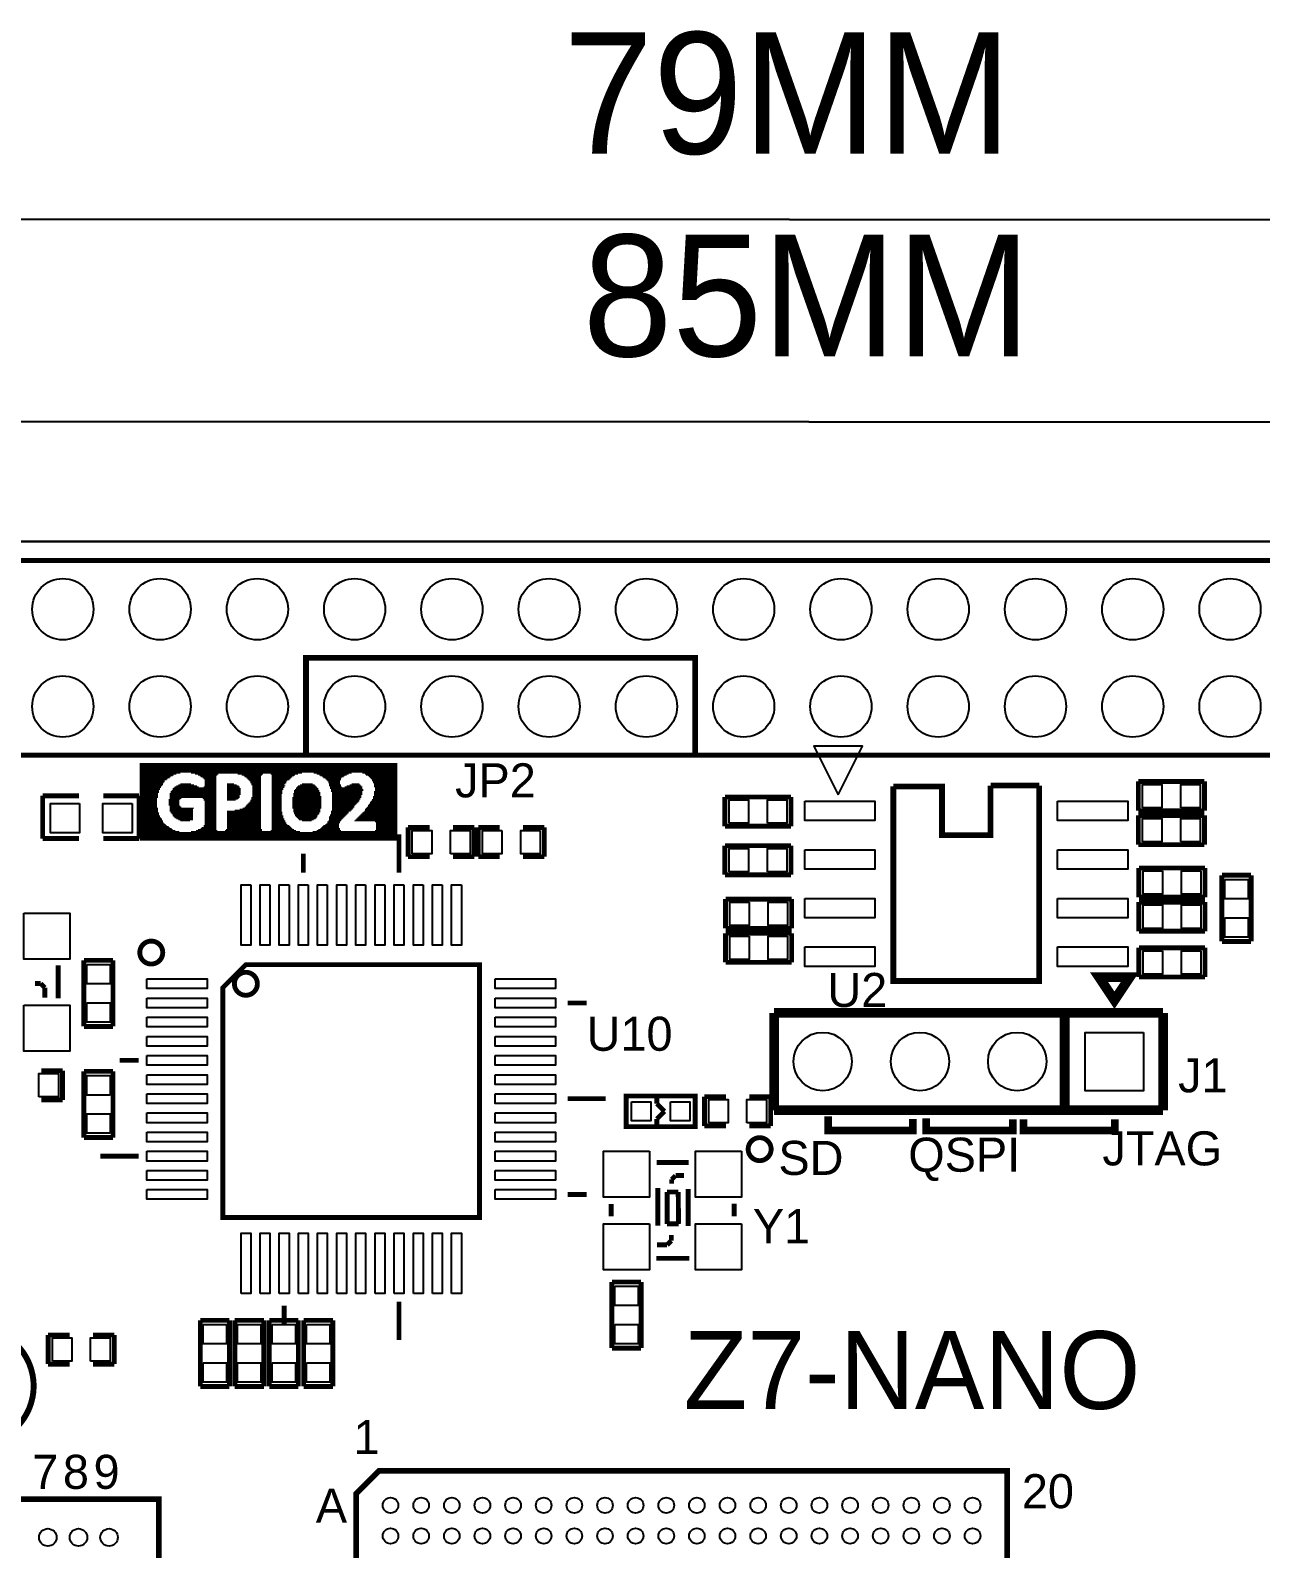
# Model space of a CAD drawing. Extents: x -38 to 87, y 0 to 70.
# Drawn here: x 21.72 to 53.85, y 29.7 to 69.34 of the extents above; entities that cross this region are included whole.
import ezdxf

# ---------------------------------------------------------------- set-up
doc = ezdxf.new("R2010")
doc.units = 0
for name, color, linetype in [('BG_DIMENSION', 40, 'CONTINUOUS'), ('BG_OUTLINE', 7, 'CONTINUOUS'), ('BG_SILKSCREEN_TOP', 2, 'CONTINUOUS'), ('PG_SILKSCREEN_TOP', 2, 'CONTINUOUS'), ('PIN_TOP', 1, 'CONTINUOUS'), ('RD_SILKSCREEN_TOP', 177, 'CONTINUOUS')]:
    doc.layers.add(name, color=color, linetype=linetype)

msp = doc.modelspace()

# ---------------------------------------------------------------- linework, layer by layer
at = {"layer": 'BG_DIMENSION'}
for points in [[(41.54678, 64.40678), (2.999994, 64.40678)], [(41.54678, 64.40678), (81.999988, 64.40678)], [(42.05224, 59.1185), (0, 59.1185)], [(42.05224, 59.1185), (85.000008, 59.1185)]]:
    msp.add_lwpolyline(points, dxfattribs=at)
at = {"layer": 'BG_OUTLINE'}
msp.add_lwpolyline([(84.00001, 0, 0.414211), (85.000008, 0.999998), (85.000008, 54.999992, 0.414213), (84.00001, 55.99999), (0.999998, 55.99999, 0.414214), (0, 54.999992), (0, 0.999998, 0.414212), (0.999998, 0)], format="xyb", close=True, dxfattribs=at)
msp.add_lwpolyline([(0.999998, 55.99999), (84.00001, 55.99999)], dxfattribs=at)
at = {"layer": 'BG_SILKSCREEN_TOP', "const_width": 0.0254}
for points in [[(24.57196, 50.20564), (31.30296, 50.20564)], [(24.57196, 50.18024), (31.30296, 50.18024)], [(24.57196, 50.15484), (31.30296, 50.15484)], [(24.57196, 50.12944), (31.30296, 50.12944)], [(24.57196, 50.10404), (31.30296, 50.10404)], [(24.57196, 50.07864), (31.30296, 50.07864)], [(24.57196, 50.05324), (31.30296, 50.05324)], [(24.57196, 50.02784), (31.30296, 50.02784)], [(24.57196, 50.00244), (31.30296, 50.00244)], [(24.57196, 49.97704), (31.30296, 49.97704)], [(24.57196, 49.95164), (25.63876, 49.95164)], [(25.91816, 49.95164), (28.81376, 49.95164)], [(29.11856, 49.95164), (30.10916, 49.95164)], [(30.38856, 49.95164), (31.30296, 49.95164)], [(24.57196, 49.92624), (25.53716, 49.92624)], [(24.57196, 49.90084), (25.46096, 49.90084)], [(24.57196, 49.87544), (25.43556, 49.87544)], [(24.57196, 49.85004), (25.38476, 49.85004)], [(24.57196, 49.82464), (25.35936, 49.82464)], [(24.57196, 49.79924), (25.30856, 49.79924)], [(24.57196, 49.77384), (25.28316, 49.77384)], [(24.57196, 49.74844), (25.23236, 49.74844)], [(24.57196, 49.72304), (25.23236, 49.72304)], [(24.57196, 49.69764), (25.20696, 49.69764)], [(24.57196, 49.67224), (25.18156, 49.67224)], [(24.57196, 49.64684), (25.18156, 49.64684)], [(24.57196, 49.62144), (25.15616, 49.62144)], [(24.57196, 49.59604), (25.13076, 49.59604)], [(24.57196, 49.57064), (25.13076, 49.57064)], [(24.57196, 49.54524), (25.10536, 49.54524)], [(25.43556, 49.54524), (26.57856, 49.54524)], [(25.46096, 49.57064), (26.57856, 49.57064)], [(25.48636, 49.59604), (26.12136, 49.59604)], [(25.53716, 49.62144), (26.07056, 49.62144)], [(25.58796, 49.64684), (25.99436, 49.64684)], [(25.63876, 49.67224), (25.91816, 49.67224)], [(26.01976, 49.92624), (26.62936, 49.92624)], [(26.09596, 49.90084), (26.60396, 49.90084)], [(26.14676, 49.87544), (26.57856, 49.87544)], [(26.17216, 49.85004), (26.57856, 49.85004)], [(26.22296, 49.82464), (26.57856, 49.82464)], [(26.24836, 49.79924), (26.57856, 49.79924)], [(26.24836, 49.59604), (26.57856, 49.59604)], [(26.27376, 49.77384), (26.57856, 49.77384)], [(26.27376, 49.74844), (26.57856, 49.74844)], [(26.27376, 49.72304), (26.57856, 49.72304)], [(26.27376, 49.69764), (26.57856, 49.69764)], [(26.27376, 49.67224), (26.57856, 49.67224)], [(26.27376, 49.64684), (26.57856, 49.64684)], [(26.27376, 49.62144), (26.57856, 49.62144)], [(26.85796, 49.67224), (27.03576, 49.67224)], [(26.85796, 49.64684), (27.11196, 49.64684)], [(26.85796, 49.62144), (27.16276, 49.62144)], [(26.85796, 49.59604), (27.18816, 49.59604)], [(26.85796, 49.57064), (27.18816, 49.57064)], [(26.85796, 49.54524), (27.21356, 49.54524)], [(27.13736, 49.92624), (27.79776, 49.92624)], [(27.23896, 49.90084), (27.77236, 49.90084)], [(27.28976, 49.87544), (27.74696, 49.87544)], [(27.31516, 49.85004), (27.74696, 49.85004)], [(27.36596, 49.82464), (27.74696, 49.82464)], [(27.39136, 49.79924), (27.74696, 49.79924)], [(27.41676, 49.77384), (27.74696, 49.77384)], [(27.44216, 49.74844), (27.74696, 49.74844)], [(27.46756, 49.72304), (27.74696, 49.72304)], [(27.46756, 49.69764), (27.74696, 49.69764)], [(27.49296, 49.67224), (27.74696, 49.67224)], [(27.49296, 49.64684), (27.74696, 49.64684)], [(27.51836, 49.62144), (27.74696, 49.62144)], [(27.51836, 49.59604), (27.74696, 49.59604)], [(27.51836, 49.57064), (27.74696, 49.57064)], [(27.51836, 49.54524), (27.74696, 49.54524)], [(28.00096, 49.92624), (28.71216, 49.92624)], [(28.02636, 49.90084), (28.63596, 49.90084)], [(28.02636, 49.87544), (28.61056, 49.87544)], [(28.02636, 49.85004), (28.55976, 49.85004)], [(28.02636, 49.82464), (28.53436, 49.82464)], [(28.02636, 49.79924), (28.50896, 49.79924)], [(28.02636, 49.77384), (28.48356, 49.77384)], [(28.02636, 49.74844), (28.43276, 49.74844)], [(28.02636, 49.72304), (28.40736, 49.72304)], [(28.02636, 49.69764), (28.40736, 49.69764)], [(28.02636, 49.67224), (28.38196, 49.67224)], [(28.02636, 49.64684), (28.35656, 49.64684)], [(28.02636, 49.62144), (28.38196, 49.62144)], [(28.02636, 49.59604), (28.35656, 49.59604)], [(28.02636, 49.57064), (28.35656, 49.57064)], [(28.02636, 49.54524), (28.33116, 49.54524)], [(28.66136, 49.57064), (29.22016, 49.57064)], [(28.66136, 49.54524), (29.24556, 49.54524)], [(28.68676, 49.59604), (29.19476, 49.59604)], [(28.71216, 49.62144), (29.16936, 49.62144)], [(28.76296, 49.64684), (29.14396, 49.64684)], [(28.81376, 49.67224), (29.09316, 49.67224)], [(29.19476, 49.92624), (30.03296, 49.92624)], [(29.27096, 49.90084), (29.98216, 49.90084)], [(29.29636, 49.87544), (29.93136, 49.87544)], [(29.34716, 49.85004), (29.90596, 49.85004)], [(29.37256, 49.82464), (29.85516, 49.82464)], [(29.42336, 49.79924), (29.82976, 49.79924)], [(29.44876, 49.77384), (29.82976, 49.77384)], [(29.47416, 49.74844), (29.80436, 49.74844)], [(29.49956, 49.72304), (29.80436, 49.72304)], [(29.49956, 49.69764), (29.80436, 49.69764)], [(29.52496, 49.67224), (29.80436, 49.67224)], [(29.52496, 49.64684), (29.82976, 49.64684)], [(29.52496, 49.62144), (29.82976, 49.62144)], [(29.55036, 49.59604), (29.85516, 49.59604)], [(29.55036, 49.57064), (30.38856, 49.57064)], [(29.55036, 49.54524), (30.38856, 49.54524)], [(29.93136, 49.59604), (30.38856, 49.59604)], [(29.98216, 49.62144), (30.36316, 49.62144)], [(30.05836, 49.64684), (30.33776, 49.64684)], [(30.10916, 49.67224), (30.31236, 49.67224)], [(30.46476, 49.92624), (31.30296, 49.92624)], [(30.49016, 49.90084), (31.30296, 49.90084)], [(30.54096, 49.87544), (31.30296, 49.87544)], [(30.56636, 49.85004), (31.30296, 49.85004)], [(30.59176, 49.82464), (31.30296, 49.82464)], [(30.61716, 49.79924), (31.30296, 49.79924)], [(30.64256, 49.77384), (31.30296, 49.77384)], [(30.64256, 49.74844), (31.30296, 49.74844)], [(30.66796, 49.72304), (31.30296, 49.72304)], [(30.66796, 49.69764), (31.30296, 49.69764)], [(30.69336, 49.67224), (31.30296, 49.67224)], [(30.69336, 49.64684), (31.30296, 49.64684)], [(30.69336, 49.62144), (31.30296, 49.62144)], [(30.69336, 49.59604), (31.30296, 49.59604)], [(30.71876, 49.57064), (31.30296, 49.57064)], [(30.71876, 49.54524), (31.30296, 49.54524)], [(24.57196, 49.51984), (25.10536, 49.51984)], [(24.57196, 49.49444), (25.07996, 49.49444)], [(24.57196, 49.46904), (25.07996, 49.46904)], [(24.57196, 49.44364), (25.07996, 49.44364)], [(24.57196, 49.41824), (25.05456, 49.41824)], [(24.57196, 49.39284), (25.05456, 49.39284)], [(24.57196, 49.36744), (25.05456, 49.36744)], [(24.57196, 49.34204), (25.05456, 49.34204)], [(24.57196, 49.31664), (25.05456, 49.31664)], [(24.57196, 49.29124), (25.02916, 49.29124)], [(24.57196, 49.26584), (25.02916, 49.26584)], [(24.57196, 49.24044), (25.02916, 49.24044)], [(24.57196, 49.21504), (25.02916, 49.21504)], [(24.57196, 49.18964), (25.02916, 49.18964)], [(24.57196, 49.16424), (25.02916, 49.16424)], [(25.33396, 49.26584), (25.63876, 49.26584)], [(25.33396, 49.24044), (25.61336, 49.24044)], [(25.33396, 49.21504), (25.61336, 49.21504)], [(25.33396, 49.18964), (25.61336, 49.18964)], [(25.33396, 49.16424), (25.61336, 49.16424)], [(25.35936, 49.41824), (26.57856, 49.41824)], [(25.35936, 49.39284), (26.57856, 49.39284)], [(25.35936, 49.36744), (26.57856, 49.36744)], [(25.35936, 49.34204), (26.57856, 49.34204)], [(25.35936, 49.31664), (26.57856, 49.31664)], [(25.35936, 49.29124), (25.66416, 49.29124)], [(25.38476, 49.46904), (26.57856, 49.46904)], [(25.38476, 49.44364), (26.57856, 49.44364)], [(25.41016, 49.49444), (26.57856, 49.49444)], [(25.43556, 49.51984), (26.57856, 49.51984)], [(26.22296, 49.29124), (26.57856, 49.29124)], [(26.24836, 49.26584), (26.57856, 49.26584)], [(26.24836, 49.24044), (26.57856, 49.24044)], [(26.27376, 49.21504), (26.57856, 49.21504)], [(26.27376, 49.18964), (26.57856, 49.18964)], [(26.27376, 49.16424), (26.57856, 49.16424)], [(26.85796, 49.51984), (27.21356, 49.51984)], [(26.85796, 49.49444), (27.21356, 49.49444)], [(26.85796, 49.46904), (27.21356, 49.46904)], [(26.85796, 49.44364), (27.21356, 49.44364)], [(26.85796, 49.41824), (27.21356, 49.41824)], [(26.85796, 49.39284), (27.21356, 49.39284)], [(26.85796, 49.36744), (27.18816, 49.36744)], [(26.85796, 49.34204), (27.18816, 49.34204)], [(26.85796, 49.31664), (27.18816, 49.31664)], [(26.85796, 49.29124), (27.16276, 49.29124)], [(26.85796, 49.26584), (27.13736, 49.26584)], [(26.85796, 49.24044), (27.08656, 49.24044)], [(27.41676, 49.16424), (27.74696, 49.16424)], [(27.44216, 49.18964), (27.74696, 49.18964)], [(27.46756, 49.24044), (27.74696, 49.24044)], [(27.46756, 49.21504), (27.74696, 49.21504)], [(27.49296, 49.31664), (27.74696, 49.31664)], [(27.49296, 49.29124), (27.74696, 49.29124)], [(27.49296, 49.26584), (27.74696, 49.26584)], [(27.51836, 49.51984), (27.74696, 49.51984)], [(27.51836, 49.49444), (27.74696, 49.49444)], [(27.51836, 49.46904), (27.74696, 49.46904)], [(27.51836, 49.44364), (27.74696, 49.44364)], [(27.51836, 49.41824), (27.74696, 49.41824)], [(27.51836, 49.39284), (27.74696, 49.39284)], [(27.51836, 49.36744), (27.74696, 49.36744)], [(27.51836, 49.34204), (27.74696, 49.34204)], [(28.02636, 49.51984), (28.33116, 49.51984)], [(28.02636, 49.49444), (28.30576, 49.49444)], [(28.02636, 49.46904), (28.30576, 49.46904)], [(28.02636, 49.44364), (28.30576, 49.44364)], [(28.02636, 49.41824), (28.30576, 49.41824)], [(28.02636, 49.39284), (28.28036, 49.39284)], [(28.02636, 49.36744), (28.28036, 49.36744)], [(28.02636, 49.34204), (28.28036, 49.34204)], [(28.02636, 49.31664), (28.28036, 49.31664)], [(28.02636, 49.29124), (28.28036, 49.29124)], [(28.02636, 49.26584), (28.28036, 49.26584)], [(28.02636, 49.24044), (28.28036, 49.24044)], [(28.02636, 49.21504), (28.28036, 49.21504)], [(28.02636, 49.18964), (28.28036, 49.18964)], [(28.02636, 49.16424), (28.28036, 49.16424)], [(28.55976, 49.31664), (29.32176, 49.31664)], [(28.55976, 49.29124), (29.32176, 49.29124)], [(28.55976, 49.26584), (29.32176, 49.26584)], [(28.55976, 49.24044), (29.32176, 49.24044)], [(28.55976, 49.21504), (29.32176, 49.21504)], [(28.55976, 49.18964), (29.32176, 49.18964)], [(28.55976, 49.16424), (29.32176, 49.16424)], [(28.58516, 49.41824), (29.29636, 49.41824)], [(28.58516, 49.39284), (29.29636, 49.39284)], [(28.58516, 49.36744), (29.29636, 49.36744)], [(28.58516, 49.34204), (29.32176, 49.34204)], [(28.61056, 49.49444), (29.27096, 49.49444)], [(28.61056, 49.46904), (29.27096, 49.46904)], [(28.61056, 49.44364), (29.29636, 49.44364)], [(28.63596, 49.51984), (29.24556, 49.51984)], [(29.57576, 49.51984), (30.41396, 49.51984)], [(29.57576, 49.49444), (30.41396, 49.49444)], [(29.57576, 49.46904), (30.38856, 49.46904)], [(29.60116, 49.44364), (30.38856, 49.44364)], [(29.60116, 49.41824), (30.38856, 49.41824)], [(29.60116, 49.39284), (30.38856, 49.39284)], [(29.60116, 49.36744), (30.36316, 49.36744)], [(29.60116, 49.34204), (30.36316, 49.34204)], [(29.60116, 49.31664), (30.36316, 49.31664)], [(29.60116, 49.29124), (30.33776, 49.29124)], [(29.60116, 49.26584), (30.33776, 49.26584)], [(29.60116, 49.24044), (30.31236, 49.24044)], [(29.60116, 49.21504), (30.31236, 49.21504)], [(29.60116, 49.18964), (30.28696, 49.18964)], [(29.60116, 49.16424), (30.26156, 49.16424)], [(30.59176, 49.18964), (31.30296, 49.18964)], [(30.59176, 49.16424), (31.30296, 49.16424)], [(30.61716, 49.21504), (31.30296, 49.21504)], [(30.64256, 49.26584), (31.30296, 49.26584)], [(30.64256, 49.24044), (31.30296, 49.24044)], [(30.66796, 49.34204), (31.30296, 49.34204)], [(30.66796, 49.31664), (31.30296, 49.31664)], [(30.66796, 49.29124), (31.30296, 49.29124)], [(30.69336, 49.46904), (31.30296, 49.46904)], [(30.69336, 49.44364), (31.30296, 49.44364)], [(30.69336, 49.41824), (31.30296, 49.41824)], [(30.69336, 49.39284), (31.30296, 49.39284)], [(30.69336, 49.36744), (31.30296, 49.36744)], [(30.71876, 49.51984), (31.30296, 49.51984)], [(30.71876, 49.49444), (31.30296, 49.49444)], [(24.57196, 49.13884), (25.02916, 49.13884)], [(24.57196, 49.11344), (25.02916, 49.11344)], [(24.57196, 49.08804), (25.02916, 49.08804)], [(24.57196, 49.06264), (25.02916, 49.06264)], [(24.57196, 49.03724), (25.05456, 49.03724)], [(24.57196, 49.01184), (25.05456, 49.01184)], [(24.57196, 48.98644), (25.05456, 48.98644)], [(24.57196, 48.96104), (25.05456, 48.96104)], [(24.57196, 48.93564), (25.05456, 48.93564)], [(24.57196, 48.91024), (25.07996, 48.91024)], [(24.57196, 48.88484), (25.07996, 48.88484)], [(24.57196, 48.85944), (25.07996, 48.85944)], [(24.57196, 48.83404), (25.10536, 48.83404)], [(24.57196, 48.80864), (25.10536, 48.80864)], [(24.57196, 48.78324), (25.13076, 48.78324)], [(24.57196, 48.75784), (25.15616, 48.75784)], [(25.33396, 49.13884), (25.61336, 49.13884)], [(25.33396, 49.11344), (25.61336, 49.11344)], [(25.35936, 49.08804), (25.63876, 49.08804)], [(25.35936, 49.06264), (25.66416, 49.06264)], [(25.35936, 49.03724), (25.99436, 49.03724)], [(25.35936, 49.01184), (25.96896, 49.01184)], [(25.35936, 48.98644), (25.96896, 48.98644)], [(25.35936, 48.96104), (25.96896, 48.96104)], [(25.38476, 48.93564), (25.96896, 48.93564)], [(25.38476, 48.91024), (25.96896, 48.91024)], [(25.41016, 48.88484), (25.96896, 48.88484)], [(25.43556, 48.85944), (25.96896, 48.85944)], [(25.43556, 48.83404), (25.96896, 48.83404)], [(25.46096, 48.80864), (25.96896, 48.80864)], [(25.48636, 48.78324), (25.96896, 48.78324)], [(25.53716, 48.75784), (25.96896, 48.75784)], [(26.27376, 49.13884), (26.57856, 49.13884)], [(26.27376, 49.11344), (26.57856, 49.11344)], [(26.27376, 49.08804), (26.57856, 49.08804)], [(26.27376, 49.06264), (26.57856, 49.06264)], [(26.27376, 49.03724), (26.57856, 49.03724)], [(26.27376, 49.01184), (26.57856, 49.01184)], [(26.27376, 48.98644), (26.57856, 48.98644)], [(26.27376, 48.96104), (26.57856, 48.96104)], [(26.27376, 48.93564), (26.57856, 48.93564)], [(26.27376, 48.91024), (26.57856, 48.91024)], [(26.27376, 48.88484), (26.57856, 48.88484)], [(26.27376, 48.85944), (26.57856, 48.85944)], [(26.27376, 48.83404), (26.57856, 48.83404)], [(26.27376, 48.80864), (26.57856, 48.80864)], [(26.27376, 48.78324), (26.57856, 48.78324)], [(26.27376, 48.75784), (26.57856, 48.75784)], [(26.85796, 48.96104), (27.74696, 48.96104)], [(26.85796, 48.93564), (27.74696, 48.93564)], [(26.85796, 48.91024), (27.74696, 48.91024)], [(26.85796, 48.88484), (27.74696, 48.88484)], [(26.85796, 48.85944), (27.74696, 48.85944)], [(26.85796, 48.83404), (27.74696, 48.83404)], [(26.85796, 48.80864), (27.74696, 48.80864)], [(26.85796, 48.78324), (27.74696, 48.78324)], [(26.85796, 48.75784), (27.74696, 48.75784)], [(27.06116, 48.98644), (27.74696, 48.98644)], [(27.18816, 49.01184), (27.74696, 49.01184)], [(27.26436, 49.03724), (27.74696, 49.03724)], [(27.31516, 49.06264), (27.74696, 49.06264)], [(27.34056, 49.08804), (27.74696, 49.08804)], [(27.36596, 49.11344), (27.74696, 49.11344)], [(27.39136, 49.13884), (27.74696, 49.13884)], [(28.02636, 49.13884), (28.28036, 49.13884)], [(28.02636, 49.11344), (28.28036, 49.11344)], [(28.02636, 49.08804), (28.28036, 49.08804)], [(28.02636, 49.06264), (28.28036, 49.06264)], [(28.02636, 49.03724), (28.28036, 49.03724)], [(28.02636, 49.01184), (28.28036, 49.01184)], [(28.02636, 48.98644), (28.28036, 48.98644)], [(28.02636, 48.96104), (28.28036, 48.96104)], [(28.02636, 48.93564), (28.30576, 48.93564)], [(28.02636, 48.91024), (28.30576, 48.91024)], [(28.02636, 48.88484), (28.30576, 48.88484)], [(28.02636, 48.85944), (28.30576, 48.85944)], [(28.02636, 48.83404), (28.33116, 48.83404)], [(28.02636, 48.80864), (28.33116, 48.80864)], [(28.02636, 48.78324), (28.33116, 48.78324)], [(28.02636, 48.75784), (28.35656, 48.75784)], [(28.55976, 49.13884), (29.32176, 49.13884)], [(28.55976, 49.11344), (29.32176, 49.11344)], [(28.55976, 49.08804), (29.32176, 49.08804)], [(28.55976, 49.06264), (29.32176, 49.06264)], [(28.55976, 49.03724), (29.32176, 49.03724)], [(28.58516, 49.01184), (29.29636, 49.01184)], [(28.58516, 48.98644), (29.29636, 48.98644)], [(28.58516, 48.96104), (29.29636, 48.96104)], [(28.58516, 48.93564), (29.29636, 48.93564)], [(28.61056, 48.91024), (29.27096, 48.91024)], [(28.61056, 48.88484), (29.27096, 48.88484)], [(28.63596, 48.85944), (29.24556, 48.85944)], [(28.63596, 48.83404), (29.22016, 48.83404)], [(28.66136, 48.80864), (29.22016, 48.80864)], [(28.68676, 48.78324), (29.19476, 48.78324)], [(28.71216, 48.75784), (29.16936, 48.75784)], [(29.52496, 48.80864), (29.93136, 48.80864)], [(29.52496, 48.78324), (29.90596, 48.78324)], [(29.52496, 48.75784), (29.88056, 48.75784)], [(29.55036, 48.85944), (29.98216, 48.85944)], [(29.55036, 48.83404), (29.95676, 48.83404)], [(29.57576, 48.96104), (30.08376, 48.96104)], [(29.57576, 48.93564), (30.03296, 48.93564)], [(29.57576, 48.91024), (30.03296, 48.91024)], [(29.57576, 48.88484), (30.00756, 48.88484)], [(29.60116, 49.13884), (30.23616, 49.13884)], [(29.60116, 49.11344), (30.21076, 49.11344)], [(29.60116, 49.08804), (30.18536, 49.08804)], [(29.60116, 49.06264), (30.18536, 49.06264)], [(29.60116, 49.03724), (30.15996, 49.03724)], [(29.60116, 49.01184), (30.13456, 49.01184)], [(29.60116, 48.98644), (30.10916, 48.98644)], [(30.23616, 48.75784), (31.30296, 48.75784)], [(30.26156, 48.78324), (31.30296, 48.78324)], [(30.28696, 48.80864), (31.30296, 48.80864)], [(30.31236, 48.83404), (31.30296, 48.83404)], [(30.33776, 48.85944), (31.30296, 48.85944)], [(30.36316, 48.88484), (31.30296, 48.88484)], [(30.38856, 48.91024), (31.30296, 48.91024)], [(30.41396, 48.93564), (31.30296, 48.93564)], [(30.43936, 48.96104), (31.30296, 48.96104)], [(30.46476, 49.01184), (31.30296, 49.01184)], [(30.46476, 48.98644), (31.30296, 48.98644)], [(30.49016, 49.03724), (31.30296, 49.03724)], [(30.51556, 49.06264), (31.30296, 49.06264)], [(30.54096, 49.11344), (31.30296, 49.11344)], [(30.54096, 49.08804), (31.30296, 49.08804)], [(30.56636, 49.13884), (31.30296, 49.13884)], [(24.57196, 48.73244), (25.15616, 48.73244)], [(24.57196, 48.70704), (25.18156, 48.70704)], [(24.57196, 48.68164), (25.18156, 48.68164)], [(24.57196, 48.65624), (25.20696, 48.65624)], [(24.57196, 48.63084), (25.23236, 48.63084)], [(24.57196, 48.60544), (25.25776, 48.60544)], [(24.57196, 48.58004), (25.28316, 48.58004)], [(24.57196, 48.55464), (25.33396, 48.55464)], [(24.57196, 48.52924), (25.35936, 48.52924)], [(24.57196, 48.50384), (25.41016, 48.50384)], [(24.57196, 48.47844), (25.43556, 48.47844)], [(24.57196, 48.45304), (25.51176, 48.45304)], [(24.57196, 48.42764), (25.61336, 48.42764)], [(24.57196, 48.40224), (31.30296, 48.40224)], [(24.57196, 48.37684), (31.30296, 48.37684)], [(24.57196, 48.35144), (31.30296, 48.35144)], [(25.58796, 48.73244), (25.96896, 48.73244)], [(25.63876, 48.70704), (25.89276, 48.70704)], [(25.91816, 48.42764), (28.76296, 48.42764)], [(26.04516, 48.45304), (26.60396, 48.45304)], [(26.09596, 48.47844), (26.57856, 48.47844)], [(26.17216, 48.50384), (26.57856, 48.50384)], [(26.19756, 48.52924), (26.57856, 48.52924)], [(26.24836, 48.58004), (26.57856, 48.58004)], [(26.24836, 48.55464), (26.57856, 48.55464)], [(26.27376, 48.73244), (26.57856, 48.73244)], [(26.27376, 48.70704), (26.57856, 48.70704)], [(26.27376, 48.68164), (26.57856, 48.68164)], [(26.27376, 48.65624), (26.57856, 48.65624)], [(26.27376, 48.63084), (26.57856, 48.63084)], [(26.27376, 48.60544), (26.57856, 48.60544)], [(26.80716, 48.45304), (27.77236, 48.45304)], [(26.83256, 48.47844), (27.77236, 48.47844)], [(26.85796, 48.73244), (27.74696, 48.73244)], [(26.85796, 48.70704), (27.74696, 48.70704)], [(26.85796, 48.68164), (27.74696, 48.68164)], [(26.85796, 48.65624), (27.74696, 48.65624)], [(26.85796, 48.63084), (27.74696, 48.63084)], [(26.85796, 48.60544), (27.74696, 48.60544)], [(26.85796, 48.58004), (27.74696, 48.58004)], [(26.85796, 48.55464), (27.74696, 48.55464)], [(26.85796, 48.52924), (27.74696, 48.52924)], [(26.85796, 48.50384), (27.74696, 48.50384)], [(28.00096, 48.45304), (28.66136, 48.45304)], [(28.02636, 48.73244), (28.35656, 48.73244)], [(28.02636, 48.70704), (28.38196, 48.70704)], [(28.02636, 48.68164), (28.38196, 48.68164)], [(28.02636, 48.65624), (28.40736, 48.65624)], [(28.02636, 48.63084), (28.40736, 48.63084)], [(28.02636, 48.60544), (28.43276, 48.60544)], [(28.02636, 48.58004), (28.48356, 48.58004)], [(28.02636, 48.55464), (28.50896, 48.55464)], [(28.02636, 48.52924), (28.53436, 48.52924)], [(28.02636, 48.50384), (28.55976, 48.50384)], [(28.02636, 48.47844), (28.61056, 48.47844)], [(28.73756, 48.73244), (29.11856, 48.73244)], [(28.81376, 48.70704), (29.06776, 48.70704)], [(29.09316, 48.42764), (31.30296, 48.42764)], [(29.19476, 48.45304), (29.82976, 48.45304)], [(29.24556, 48.47844), (29.80436, 48.47844)], [(29.29636, 48.50384), (29.80436, 48.50384)], [(29.32176, 48.52924), (29.77896, 48.52924)], [(29.34716, 48.55464), (29.77896, 48.55464)], [(29.37256, 48.58004), (29.77896, 48.58004)], [(29.42336, 48.60544), (29.77896, 48.60544)], [(29.44876, 48.63084), (29.77896, 48.63084)], [(29.47416, 48.68164), (29.80436, 48.68164)], [(29.47416, 48.65624), (29.80436, 48.65624)], [(29.49956, 48.70704), (29.82976, 48.70704)], [(29.52496, 48.73244), (29.85516, 48.73244)], [(30.18536, 48.70704), (31.30296, 48.70704)], [(30.21076, 48.73244), (31.30296, 48.73244)], [(30.71876, 48.68164), (31.30296, 48.68164)], [(30.71876, 48.45304), (31.30296, 48.45304)], [(30.74416, 48.65624), (31.30296, 48.65624)], [(30.74416, 48.63084), (31.30296, 48.63084)], [(30.74416, 48.60544), (31.30296, 48.60544)], [(30.74416, 48.58004), (31.30296, 48.58004)], [(30.74416, 48.55464), (31.30296, 48.55464)], [(30.74416, 48.52924), (31.30296, 48.52924)], [(30.74416, 48.50384), (31.30296, 48.50384)], [(30.74416, 48.47844), (31.30296, 48.47844)], [(24.57196, 48.32604), (31.30296, 48.32604)], [(24.57196, 48.30064), (31.30296, 48.30064)], [(24.57196, 48.27524), (31.30296, 48.27524)], [(24.57196, 48.24984), (31.30296, 48.24984)], [(24.57196, 48.22444), (31.30296, 48.22444)], [(24.57196, 48.19904), (31.30296, 48.19904)]]:
    msp.add_lwpolyline(points, dxfattribs=at)
at = {"layer": 'PG_SILKSCREEN_TOP'}
for points, const_width in [([(8.600008, 55.499991), (59.400008, 55.499991)], 0.127), ([(28.920008, 50.419991), (28.920008, 52.959991), (39.080008, 52.959991), (39.080008, 50.419991)], 0.150012), ([(59.400008, 50.419991), (8.600008, 50.419991)], 0.127), ([(44.258433, 49.601806), (44.258433, 44.521806), (48.068433, 44.521806), (48.068433, 49.623802)], 0.150012), ([(45.528433, 49.601806), (44.258433, 49.601806)], 0.150012), ([(46.798433, 49.626799), (46.798433, 48.331806), (45.528433, 48.331806), (45.528433, 49.601806), (44.893433, 49.601806)], 0.150012), ([(46.798433, 49.626799), (48.068433, 49.626799)], 0.150012), ([(52.382141, 49.7332), (50.654941, 49.7332)], 0.127), ([(50.654941, 49.7332), (50.654941, 48.9712)], 0.127), ([(52.382141, 48.9712), (52.382141, 49.7332)], 0.127), ([(22.042704, 49.358804), (22.995204, 49.358804)], 0.127), ([(22.042704, 48.241204), (22.042704, 49.358804)], 0.127), ([(24.557304, 49.358804), (23.630204, 49.358804)], 0.127), ([(24.557304, 48.241204), (24.557304, 49.358804)], 0.127), ([(41.587141, 49.3268), (39.859941, 49.3268)], 0.127), ([(39.859941, 49.3268), (39.859941, 48.5648)], 0.127), ([(41.587141, 48.5648), (41.587141, 49.3268)], 0.127), ([(50.654941, 48.9712), (52.382141, 48.9712)], 0.127), ([(52.382141, 48.8442), (50.654941, 48.8442)], 0.127), ([(50.654941, 48.8442), (50.654941, 48.0822)], 0.127), ([(52.382141, 48.0822), (52.382141, 48.8442)], 0.127), ([(31.349899, 47.349994), (31.349899, 48.349992)], 0.127), ([(32.1453, 48.530993), (31.5865, 48.530993)], 0.127), ([(31.5865, 48.530993), (31.5865, 47.768993)], 0.127), ([(33.3137, 48.530993), (32.7549, 48.530993)], 0.127), ([(33.3137, 47.768993), (33.3137, 48.530993)], 0.127), ([(33.975091, 48.530993), (33.416291, 48.530993)], 0.127), ([(33.416291, 48.530993), (33.416291, 47.768993)], 0.127), ([(35.143491, 48.530993), (34.584691, 48.530993)], 0.127), ([(35.143491, 47.768993), (35.143491, 48.530993)], 0.127), ([(39.859941, 48.5648), (41.587141, 48.5648)], 0.127), ([(22.995204, 48.241204), (22.042704, 48.241204)], 0.127), ([(23.630204, 48.241204), (24.557304, 48.241204)], 0.127), ([(41.587141, 48.0568), (39.859941, 48.0568)], 0.127), ([(39.859941, 48.0568), (39.859941, 47.2948)], 0.127), ([(41.587141, 47.2948), (41.587141, 48.0568)], 0.127), ([(50.654941, 48.0822), (52.382141, 48.0822)], 0.127), ([(28.850107, 47.349994), (28.850107, 47.850095)], 0.127), ([(31.5865, 47.768993), (32.1453, 47.768993)], 0.127), ([(32.7549, 47.768993), (33.3137, 47.768993)], 0.127), ([(33.416291, 47.768993), (33.975091, 47.768993)], 0.127), ([(34.584691, 47.768993), (35.143491, 47.768993)], 0.127), ([(39.859941, 47.2948), (41.587141, 47.2948)], 0.127), ([(50.670739, 47.4726), (50.670739, 46.7106)], 0.127), ([(52.397939, 47.4726), (50.670739, 47.4726)], 0.127), ([(52.397939, 46.7106), (52.397939, 47.4726)], 0.127), ([(52.83901, 47.283599), (52.83901, 45.556399)], 0.127), ([(53.60101, 47.283599), (52.83901, 47.283599)], 0.127), ([(53.60101, 45.556399), (53.60101, 47.283599)], 0.127), ([(39.875739, 46.6598), (39.875739, 45.8978)], 0.127), ([(41.602939, 46.6598), (39.875739, 46.6598)], 0.127), ([(41.602939, 45.8978), (41.602939, 46.6598)], 0.127), ([(50.670739, 46.7106), (52.397939, 46.7106)], 0.127), ([(50.670739, 46.5836), (50.670739, 45.8216)], 0.127), ([(52.397939, 46.5836), (50.670739, 46.5836)], 0.127), ([(52.397939, 45.8216), (52.397939, 46.5836)], 0.127), ([(39.875739, 45.8978), (41.602939, 45.8978)], 0.127), ([(39.875739, 45.7708), (39.875739, 45.0088)], 0.127), ([(41.602939, 45.7708), (39.875739, 45.7708)], 0.127), ([(41.602939, 45.0088), (41.602939, 45.7708)], 0.127), ([(50.670739, 45.8216), (52.397939, 45.8216)], 0.127), ([(52.83901, 45.556399), (53.60101, 45.556399)], 0.127), ([(50.670739, 45.3898), (50.670739, 44.6278)], 0.127), ([(52.397939, 45.3898), (50.670739, 45.3898)], 0.127), ([(52.397939, 44.6278), (52.397939, 45.3898)], 0.127), ([(22.449892, 44.929806), (22.449892, 44.069787)], 0.127), ([(23.119004, 45.063588), (23.119004, 43.336388)], 0.127), ([(23.881004, 45.063588), (23.119004, 45.063588)], 0.127), ([(23.881004, 43.336388), (23.881004, 45.063588)], 0.127), ([(27.349907, 44.949897), (33.449997, 44.949897), (33.449997, 38.350012), (26.75001, 38.350012), (26.75001, 44.35), (27.349907, 44.949897), (27.55011, 44.949897)], 0.127), ([(39.875739, 45.0088), (41.602939, 45.0088)], 0.127), ([(21.840088, 44.459906), (21.989796, 44.459906)], 0.127), ([(21.989796, 44.459906), (22.099905, 44.349899)], 0.127), ([(22.099905, 44.349899), (22.099905, 44.089904)], 0.127), ([(50.032945, 44.019902), (50.432945, 44.619901), (49.632946, 44.619901), (50.032945, 44.019902)], 0.254), ([(50.670739, 44.6278), (52.397939, 44.6278)], 0.127), ([(36.250093, 43.949899), (35.749992, 43.949899)], 0.127), ([(41.142945, 41.150007), (41.142945, 43.690007)], 0.254), ([(41.142945, 43.690007), (51.302945, 43.690007)], 0.254), ([(48.732948, 43.619903), (48.732948, 41.220111)], 0.254), ([(51.302945, 43.690007), (51.302945, 41.150007)], 0.254), ([(23.119004, 43.336388), (23.881004, 43.336388)], 0.127), ([(24.550091, 42.450106), (24.04999, 42.450106)], 0.127), ([(22.563607, 42.180993), (22.004807, 42.180993)], 0.127), ([(22.563607, 41.418993), (22.563607, 42.180993)], 0.127), ([(23.119004, 42.16339), (23.119004, 40.43619)], 0.127), ([(23.881004, 42.16339), (23.119004, 42.16339)], 0.127), ([(23.881004, 40.43619), (23.881004, 42.16339)], 0.127), ([(22.004807, 41.418993), (22.563607, 41.418993)], 0.127), ([(36.74999, 41.450108), (35.749992, 41.450108)], 0.127), ([(37.282196, 41.520262), (37.282196, 40.720264), (39.081989, 40.720264), (39.081989, 41.520262), (37.282196, 41.520262)], 0.127), ([(38.081991, 41.47025), (38.081991, 41.320161)], 0.127), ([(38.081991, 41.320161), (38.282194, 41.120263)], 0.127), ([(39.885087, 41.501263), (39.326287, 41.501263)], 0.127), ([(39.326287, 41.501263), (39.326287, 40.739263)], 0.127), ([(41.053487, 41.501263), (40.494687, 41.501263)], 0.127), ([(41.053487, 40.739263), (41.053487, 41.501263)], 0.127), ([(51.302945, 41.150007), (41.142945, 41.150007)], 0.254), ([(38.282194, 41.120263), (38.081991, 40.920365)], 0.127), ([(38.081991, 40.920365), (38.081991, 40.780157)], 0.127), ([(42.55516, 40.99306), (42.55516, 40.61968), (44.76496, 40.61968), (44.76496, 40.9194)], 0.2032), ([(45.11802, 40.93718), (45.11802, 40.61968), (47.37608, 40.61968), (47.37608, 40.90924)], 0.2032), ([(47.65548, 40.90924), (47.65548, 40.61968), (50.04054, 40.61968), (50.04054, 40.90924)], 0.2032), ([(23.119004, 40.43619), (23.881004, 40.43619)], 0.127), ([(39.326287, 40.739263), (39.885087, 40.739263)], 0.127), ([(40.494687, 40.739263), (41.053487, 40.739263)], 0.127), ([(24.550091, 39.949907), (23.550093, 39.949907)], 0.127), ([(38.910006, 39.781912), (38.079909, 39.781912)], 0.127), ([(38.5699, 39.442111), (38.469799, 39.342009)], 0.127), ([(38.469799, 39.342009), (38.469799, 39.232002)], 0.127), ([(38.789889, 39.442111), (38.5699, 39.442111)], 0.127), ([(36.250093, 38.949909), (35.749992, 38.949909)], 0.127), ([(38.109906, 39.121994), (38.109906, 38.132004)], 0.127), ([(38.349911, 39.012089), (38.349911, 38.181991)], 0.127), ([(38.640004, 39.012089), (38.349911, 39.012089)], 0.127), ([(38.64991, 38.181991), (38.640004, 39.012089)], 0.127), ([(38.899897, 39.092099), (38.899897, 38.121996)], 0.127), ([(36.889995, 38.701904), (36.889995, 38.381889)], 0.127), ([(40.099996, 38.712089), (40.099996, 38.381889)], 0.127), ([(38.349911, 38.181991), (38.64991, 38.181991)], 0.127), ([(38.349911, 37.632107), (38.089891, 37.632107)], 0.127), ([(38.459893, 37.742089), (38.349911, 37.632107)], 0.127), ([(38.459893, 37.891898), (38.459893, 37.742089)], 0.127), ([(38.929793, 37.282095), (38.069799, 37.282095)], 0.127), ([(36.908994, 36.665433), (36.908994, 34.938233)], 0.127), ([(37.670994, 36.665433), (36.908994, 36.665433)], 0.127), ([(37.670994, 34.938233), (37.670994, 36.665433)], 0.127), ([(28.349905, 36.049991), (28.349905, 35.549891)], 0.127), ([(31.349899, 36.150093), (31.349899, 35.150095)], 0.127), ([(26.159003, 35.663607), (26.159003, 33.936407)], 0.127), ([(26.921003, 35.663607), (26.159003, 35.663607)], 0.127), ([(26.921003, 33.936407), (26.921003, 35.663607)], 0.127), ([(27.059001, 35.663607), (27.059001, 33.936407)], 0.127), ([(27.821001, 35.663607), (27.059001, 35.663607)], 0.127), ([(27.821001, 33.936407), (27.821001, 35.663607)], 0.127), ([(27.958999, 35.663607), (27.958999, 33.936407)], 0.127), ([(28.720999, 35.663607), (27.958999, 35.663607)], 0.127), ([(28.720999, 33.936407), (28.720999, 35.663607)], 0.127), ([(28.858997, 35.663607), (28.858997, 33.936407)], 0.127), ([(29.620997, 35.663607), (28.858997, 35.663607)], 0.127), ([(29.620997, 33.936407), (29.620997, 35.663607)], 0.127), ([(22.745192, 35.281006), (22.186392, 35.281006)], 0.127), ([(22.186392, 35.281006), (22.186392, 34.519006)], 0.127), ([(23.913592, 35.281006), (23.354792, 35.281006)], 0.127), ([(23.913592, 34.519006), (23.913592, 35.281006)], 0.127), ([(36.908994, 34.938233), (37.670994, 34.938233)], 0.127), ([(22.186392, 34.519006), (22.745192, 34.519006)], 0.127), ([(23.354792, 34.519006), (23.913592, 34.519006)], 0.127), ([(26.159003, 33.936407), (26.921003, 33.936407)], 0.127), ([(27.059001, 33.936407), (27.821001, 33.936407)], 0.127), ([(27.958999, 33.936407), (28.720999, 33.936407)], 0.127), ([(28.858997, 33.936407), (29.620997, 33.936407)], 0.127), ([(30.227499, 14.732508), (47.22749, 14.732508), (47.22749, 31.732499), (30.827497, 31.732499), (30.227499, 31.132501), (30.227499, 14.732508)], 0.150012), ([(16.077489, 16.994988), (16.077489, 30.395012), (16.677488, 30.99501), (25.077496, 30.99501), (25.077496, 16.994988), (16.077489, 16.994988)], 0.150012)]:
    msp.add_lwpolyline(points, dxfattribs=dict(at, const_width=const_width))
msp.add_lwpolyline([(42.81678, 49.38522), (43.45178, 50.65522), (42.18178, 50.65522)], close=True, dxfattribs=at)
for points, const_width in [([(25.179274, 45.26534, 0.999995), (24.579326, 45.26534, 1.000005), (25.179274, 45.26534)], 0.127), ([(27.649907, 44.450102, 0.999995), (27.049908, 44.450051, 1.000005), (27.649907, 44.450102)], 0.127), ([(41.066974, 40.132, 0.999995), (40.467026, 40.132, 1.000005), (41.066974, 40.132)], 0.127), ([(21.80844, 33.948395, 1), (18.76044, 33.948395, 1), (21.80844, 33.948395)], 0.154889)]:
    msp.add_lwpolyline(points, format="xyb", dxfattribs=dict(at, const_width=const_width))
at = {"layer": 'PIN_TOP'}
for points in [[(50.76444, 49.0474), (50.76444, 49.657), (51.27244, 49.657), (51.27244, 49.0474)], [(51.764641, 49.0474), (51.764641, 49.657), (52.272641, 49.657), (52.272641, 49.0474)], [(23.007904, 49.155604), (23.007904, 48.393604), (22.245904, 48.393604), (22.245904, 49.155604)], [(24.379504, 49.155604), (24.379504, 48.393604), (23.617504, 48.393604), (23.617504, 49.155604)], [(39.96944, 48.641), (39.96944, 49.2506), (40.47744, 49.2506), (40.47744, 48.641)], [(40.969641, 48.641), (40.969641, 49.2506), (41.477641, 49.2506), (41.477641, 48.641)], [(41.94904, 49.220806), (43.77784, 49.220806), (43.77784, 48.712806), (41.94904, 48.712806)], [(48.549027, 49.220806), (50.377827, 49.220806), (50.377827, 48.712806), (48.549027, 48.712806)], [(50.76444, 48.1584), (50.76444, 48.768), (51.27244, 48.768), (51.27244, 48.1584)], [(51.764641, 48.1584), (51.764641, 48.768), (52.272641, 48.768), (52.272641, 48.1584)], [(31.696, 47.845193), (31.696, 48.454793), (32.204, 48.454793), (32.204, 47.845193)], [(32.696201, 47.845193), (32.696201, 48.454793), (33.204201, 48.454793), (33.204201, 47.845193)], [(34.03379, 48.454793), (34.03379, 47.845193), (33.52579, 47.845193), (33.52579, 48.454793)], [(35.033991, 48.454793), (35.033991, 47.845193), (34.525991, 47.845193), (34.525991, 48.454793)], [(39.96944, 47.371), (39.96944, 47.9806), (40.47744, 47.9806), (40.47744, 47.371)], [(40.969641, 47.371), (40.969641, 47.9806), (41.477641, 47.9806), (41.477641, 47.371)], [(41.94904, 47.950806), (43.77784, 47.950806), (43.77784, 47.442806), (41.94904, 47.442806)], [(48.549027, 47.950806), (50.377827, 47.950806), (50.377827, 47.442806), (48.549027, 47.442806)], [(51.288239, 47.3964), (51.288239, 46.7868), (50.780239, 46.7868), (50.780239, 47.3964)], [(52.28844, 47.3964), (52.28844, 46.7868), (51.78044, 46.7868), (51.78044, 47.3964)], [(52.91521, 47.174099), (53.52481, 47.174099), (53.52481, 46.666099), (52.91521, 46.666099)], [(27.476882, 47.037295), (27.476882, 45.462495), (27.222882, 45.462495), (27.222882, 47.037295)], [(27.977084, 47.037295), (27.977084, 45.462495), (27.723084, 45.462495), (27.723084, 47.037295)], [(28.47688, 47.037295), (28.47688, 45.462495), (28.22288, 45.462495), (28.22288, 47.037295)], [(28.977082, 47.037295), (28.977082, 45.462495), (28.723082, 45.462495), (28.723082, 47.037295)], [(29.476903, 47.037295), (29.476903, 45.462495), (29.222903, 45.462495), (29.222903, 47.037295)], [(29.97708, 47.037295), (29.97708, 45.462495), (29.72308, 45.462495), (29.72308, 47.037295)], [(30.476901, 47.037295), (30.476901, 45.462495), (30.222901, 45.462495), (30.222901, 47.037295)], [(30.977078, 47.037295), (30.977078, 45.462495), (30.723078, 45.462495), (30.723078, 47.037295)], [(31.476899, 47.037295), (31.476899, 45.462495), (31.222899, 45.462495), (31.222899, 47.037295)], [(31.977101, 47.037295), (31.977101, 45.462495), (31.723101, 45.462495), (31.723101, 47.037295)], [(32.476897, 47.037295), (32.476897, 45.462495), (32.222897, 45.462495), (32.222897, 47.037295)], [(32.977099, 47.037295), (32.977099, 45.462495), (32.723099, 45.462495), (32.723099, 47.037295)], [(40.493239, 46.5836), (40.493239, 45.974), (39.985239, 45.974), (39.985239, 46.5836)], [(41.49344, 46.5836), (41.49344, 45.974), (40.98544, 45.974), (40.98544, 46.5836)], [(41.94904, 46.680806), (43.77784, 46.680806), (43.77784, 46.172806), (41.94904, 46.172806)], [(48.549027, 46.680806), (50.377827, 46.680806), (50.377827, 46.172806), (48.549027, 46.172806)], [(51.288239, 46.5074), (51.288239, 45.8978), (50.780239, 45.8978), (50.780239, 46.5074)], [(52.28844, 46.5074), (52.28844, 45.8978), (51.78044, 45.8978), (51.78044, 46.5074)], [(21.550071, 46.289747), (22.749967, 46.289747), (22.749967, 45.089851), (21.550071, 45.089851)], [(52.91521, 46.173898), (53.52481, 46.173898), (53.52481, 45.665898), (52.91521, 45.665898)], [(40.493239, 45.6946), (40.493239, 45.085), (39.985239, 45.085), (39.985239, 45.6946)], [(41.49344, 45.6946), (41.49344, 45.085), (40.98544, 45.085), (40.98544, 45.6946)], [(41.94904, 45.410806), (43.77784, 45.410806), (43.77784, 44.902806), (41.94904, 44.902806)], [(48.549027, 45.410806), (50.377827, 45.410806), (50.377827, 44.902806), (48.549027, 44.902806)], [(51.288239, 45.3136), (51.288239, 44.704), (50.780239, 44.704), (50.780239, 45.3136)], [(52.28844, 45.3136), (52.28844, 44.704), (51.78044, 44.704), (51.78044, 45.3136)], [(23.195204, 44.954088), (23.804804, 44.954088), (23.804804, 44.446088), (23.195204, 44.446088)], [(24.762689, 44.577102), (26.337489, 44.577102), (26.337489, 44.323102), (24.762689, 44.323102)], [(33.862493, 44.577102), (35.437293, 44.577102), (35.437293, 44.323102), (33.862493, 44.323102)], [(24.762689, 44.076899), (26.337489, 44.076899), (26.337489, 43.822899), (24.762689, 43.822899)], [(33.862493, 44.076899), (35.437293, 44.076899), (35.437293, 43.822899), (33.862493, 43.822899)], [(21.550071, 43.889955), (22.749967, 43.889955), (22.749967, 42.690059), (21.550071, 42.690059)], [(23.195204, 43.953887), (23.804804, 43.953887), (23.804804, 43.445887), (23.195204, 43.445887)], [(24.762689, 43.577104), (26.337489, 43.577104), (26.337489, 43.323104), (24.762689, 43.323104)], [(33.862493, 43.577104), (35.437293, 43.577104), (35.437293, 43.323104), (33.862493, 43.323104)], [(24.762689, 43.076901), (26.337489, 43.076901), (26.337489, 42.822901), (24.762689, 42.822901)], [(33.862493, 43.076901), (35.437293, 43.076901), (35.437293, 42.822901), (33.862493, 42.822901)], [(50.794945, 43.182007), (50.794945, 41.658007), (49.270945, 41.658007), (49.270945, 43.182007)], [(24.762689, 42.57708), (26.337489, 42.57708), (26.337489, 42.32308), (24.762689, 42.32308)], [(33.862493, 42.57708), (35.437293, 42.57708), (35.437293, 42.32308), (33.862493, 42.32308)], [(21.946108, 41.495193), (21.946108, 42.104793), (22.454108, 42.104793), (22.454108, 41.495193)], [(23.804804, 41.545891), (23.195204, 41.545891), (23.195204, 42.053891), (23.804804, 42.053891)], [(24.762689, 42.076903), (26.337489, 42.076903), (26.337489, 41.822903), (24.762689, 41.822903)], [(33.862493, 42.076903), (35.437293, 42.076903), (35.437293, 41.822903), (33.862493, 41.822903)], [(24.762689, 41.577082), (26.337489, 41.577082), (26.337489, 41.323082), (24.762689, 41.323082)], [(33.862493, 41.577082), (35.437293, 41.577082), (35.437293, 41.323082), (33.862493, 41.323082)], [(37.424042, 41.370314), (37.924143, 41.370314), (37.924143, 40.870213), (37.424042, 40.870213)], [(38.440042, 41.370314), (38.940143, 41.370314), (38.940143, 40.870213), (38.440042, 40.870213)], [(39.435786, 40.815463), (39.435786, 41.425063), (39.943786, 41.425063), (39.943786, 40.815463)], [(40.435987, 40.815463), (40.435987, 41.425063), (40.943987, 41.425063), (40.943987, 40.815463)], [(23.804804, 40.54569), (23.195204, 40.54569), (23.195204, 41.05369), (23.804804, 41.05369)], [(24.762689, 41.076905), (26.337489, 41.076905), (26.337489, 40.822905), (24.762689, 40.822905)], [(33.862493, 41.076905), (35.437293, 41.076905), (35.437293, 40.822905), (33.862493, 40.822905)], [(24.762689, 40.577084), (26.337489, 40.577084), (26.337489, 40.323084), (24.762689, 40.323084)], [(33.862493, 40.577084), (35.437293, 40.577084), (35.437293, 40.323084), (33.862493, 40.323084)], [(24.762689, 40.076882), (26.337489, 40.076882), (26.337489, 39.822882), (24.762689, 39.822882)], [(33.862493, 40.076882), (35.437293, 40.076882), (35.437293, 39.822882), (33.862493, 39.822882)], [(37.889942, 40.081962), (37.889942, 38.882066), (36.690046, 38.882066), (36.690046, 40.081962)], [(40.289734, 40.081962), (40.289734, 38.882066), (39.089838, 38.882066), (39.089838, 40.081962)], [(24.762689, 39.577086), (26.337489, 39.577086), (26.337489, 39.323086), (24.762689, 39.323086)], [(33.862493, 39.577086), (35.437293, 39.577086), (35.437293, 39.323086), (33.862493, 39.323086)], [(24.762689, 39.076884), (26.337489, 39.076884), (26.337489, 38.822884), (24.762689, 38.822884)], [(33.862493, 39.076884), (35.437293, 39.076884), (35.437293, 38.822884), (33.862493, 38.822884)], [(37.889942, 38.18194), (37.889942, 36.982044), (36.690046, 36.982044), (36.690046, 38.18194)], [(40.289734, 38.18194), (40.289734, 36.982044), (39.089838, 36.982044), (39.089838, 38.18194)], [(27.222882, 36.362691), (27.222882, 37.937491), (27.476882, 37.937491), (27.476882, 36.362691)], [(27.723084, 36.362691), (27.723084, 37.937491), (27.977084, 37.937491), (27.977084, 36.362691)], [(28.22288, 36.362691), (28.22288, 37.937491), (28.47688, 37.937491), (28.47688, 36.362691)], [(28.723082, 36.362691), (28.723082, 37.937491), (28.977082, 37.937491), (28.977082, 36.362691)], [(29.222903, 36.362691), (29.222903, 37.937491), (29.476903, 37.937491), (29.476903, 36.362691)], [(29.72308, 36.362691), (29.72308, 37.937491), (29.97708, 37.937491), (29.97708, 36.362691)], [(30.222901, 36.362691), (30.222901, 37.937491), (30.476901, 37.937491), (30.476901, 36.362691)], [(30.723078, 36.362691), (30.723078, 37.937491), (30.977078, 37.937491), (30.977078, 36.362691)], [(31.222899, 36.362691), (31.222899, 37.937491), (31.476899, 37.937491), (31.476899, 36.362691)], [(31.723101, 36.362691), (31.723101, 37.937491), (31.977101, 37.937491), (31.977101, 36.362691)], [(32.222897, 36.362691), (32.222897, 37.937491), (32.476897, 37.937491), (32.476897, 36.362691)], [(32.723099, 36.362691), (32.723099, 37.937491), (32.977099, 37.937491), (32.977099, 36.362691)], [(36.985194, 36.555934), (37.594794, 36.555934), (37.594794, 36.047934), (36.985194, 36.047934)], [(26.235203, 35.554107), (26.844803, 35.554107), (26.844803, 35.046107), (26.235203, 35.046107)], [(27.135201, 35.554107), (27.744801, 35.554107), (27.744801, 35.046107), (27.135201, 35.046107)], [(28.035199, 35.554107), (28.644799, 35.554107), (28.644799, 35.046107), (28.035199, 35.046107)], [(28.935197, 35.554107), (29.544797, 35.554107), (29.544797, 35.046107), (28.935197, 35.046107)], [(36.985194, 35.555733), (37.594794, 35.555733), (37.594794, 35.047733), (36.985194, 35.047733)], [(22.295891, 34.595206), (22.295891, 35.204806), (22.803891, 35.204806), (22.803891, 34.595206)], [(23.296093, 34.595206), (23.296093, 35.204806), (23.804093, 35.204806), (23.804093, 34.595206)], [(26.235203, 34.553906), (26.844803, 34.553906), (26.844803, 34.045906), (26.235203, 34.045906)], [(27.135201, 34.553906), (27.744801, 34.553906), (27.744801, 34.045906), (27.135201, 34.045906)], [(28.035199, 34.553906), (28.644799, 34.553906), (28.644799, 34.045906), (28.035199, 34.045906)], [(28.935197, 34.553906), (29.544797, 34.553906), (29.544797, 34.045906), (28.935197, 34.045906)]]:
    msp.add_lwpolyline(points, close=True, dxfattribs=at)
for centre, radius in [((22.570008, 54.229991), 0.799948), ((25.110008, 54.229991), 0.799948), ((27.650008, 54.229991), 0.799948), ((30.190008, 54.229991), 0.799948), ((32.730008, 54.229991), 0.799948), ((35.270008, 54.229991), 0.799948), ((37.810008, 54.229991), 0.799948), ((40.350008, 54.229991), 0.799948), ((42.890008, 54.229991), 0.799948), ((45.430008, 54.229991), 0.799948), ((47.970008, 54.229991), 0.799948), ((50.510008, 54.229991), 0.799948), ((53.050008, 54.229991), 0.799948), ((22.570008, 51.689991), 0.799948), ((25.110008, 51.689991), 0.799948), ((27.650008, 51.689991), 0.799948), ((30.190008, 51.689991), 0.799948), ((32.730008, 51.689991), 0.799948), ((35.270008, 51.689991), 0.799948), ((37.810008, 51.689991), 0.799948), ((40.350008, 51.689991), 0.799948), ((42.890008, 51.689991), 0.799948), ((45.430008, 51.689991), 0.799948), ((47.970008, 51.689991), 0.799948), ((50.510008, 51.689991), 0.799948), ((53.050008, 51.689991), 0.799948), ((42.412945, 42.420007), 0.762), ((44.952945, 42.420007), 0.762), ((47.492945, 42.420007), 0.762), ((31.127497, 30.832501), 0.2032), ((31.927495, 30.832501), 0.2032), ((32.727519, 30.832501), 0.2032), ((33.527517, 30.832501), 0.2032), ((34.327516, 30.832501), 0.2032), ((35.127514, 30.832501), 0.2032), ((35.927513, 30.832501), 0.2032), ((36.727511, 30.832501), 0.2032), ((37.527509, 30.832501), 0.2032), ((38.327508, 30.832501), 0.2032), ((39.127506, 30.832501), 0.2032), ((39.927505, 30.832501), 0.2032), ((40.727503, 30.832501), 0.2032), ((41.527501, 30.832501), 0.2032), ((42.3275, 30.832501), 0.2032), ((43.127498, 30.832501), 0.2032), ((43.927497, 30.832501), 0.2032), ((44.727495, 30.832501), 0.2032), ((45.527519, 30.832501), 0.2032), ((46.327517, 30.832501), 0.2032), ((22.177502, 29.994987), 0.2286), ((22.9775, 29.994987), 0.2286), ((23.777499, 29.994987), 0.2286), ((31.127497, 30.032503), 0.2032), ((31.927495, 30.032503), 0.2032), ((32.727519, 30.032503), 0.2032), ((33.527517, 30.032503), 0.2032), ((34.327516, 30.032503), 0.2032), ((35.127514, 30.032503), 0.2032), ((35.927513, 30.032503), 0.2032), ((36.727511, 30.032503), 0.2032), ((37.527509, 30.032503), 0.2032), ((38.327508, 30.032503), 0.2032), ((39.127506, 30.032503), 0.2032), ((39.927505, 30.032503), 0.2032), ((40.727503, 30.032503), 0.2032), ((41.527501, 30.032503), 0.2032), ((42.3275, 30.032503), 0.2032), ((43.127498, 30.032503), 0.2032), ((43.927497, 30.032503), 0.2032), ((44.727495, 30.032503), 0.2032), ((45.527519, 30.032503), 0.2032), ((46.327517, 30.032503), 0.2032)]:
    msp.add_circle(centre, radius, dxfattribs=at)

# ---------------------------------------------------------------- texts
at = {"layer": 'BG_DIMENSION', "width": 0.992}
for s, p in [('79MM', (35.64128, 66.12128)), ('85MM', (36.14674, 60.833))]:
    msp.add_text(s, height=3.175, dxfattribs=at).set_placement(p)
at = {"layer": 'PG_SILKSCREEN_TOP', "width": 1.028571}
for s, p in [('QSPI', (44.64812, 39.543558)), ('JTAG', (49.71796, 39.708658)), ('SD', (41.25722, 39.459738)), ('1', (30.15996, 32.169938)), ('7', (21.771889, 31.262955)), ('8', (22.571888, 31.262955)), ('9', (23.371912, 31.262955)), ('20', (47.61484, 30.757698)), ('A', (29.17698, 30.381778))]:
    msp.add_text(s, height=0.889, dxfattribs=at).set_placement(p)
at = {"layer": 'PG_SILKSCREEN_TOP'}
msp.add_text('Z7-NANO', height=2.032, dxfattribs=at).set_placement((38.78326, 33.348498))
at = {"layer": 'RD_SILKSCREEN_TOP', "width": 1.028571}
for s, p in [('JP2', (32.81426, 49.317478)), ('U2', (42.53484, 43.843778)), ('U10', (36.24834, 42.700778)), ('J1', (51.69662, 41.616198)), ('Y1', (40.5892, 37.676658))]:
    msp.add_text(s, height=0.889, dxfattribs=at).set_placement(p)

doc.saveas('drawing.dxf')
